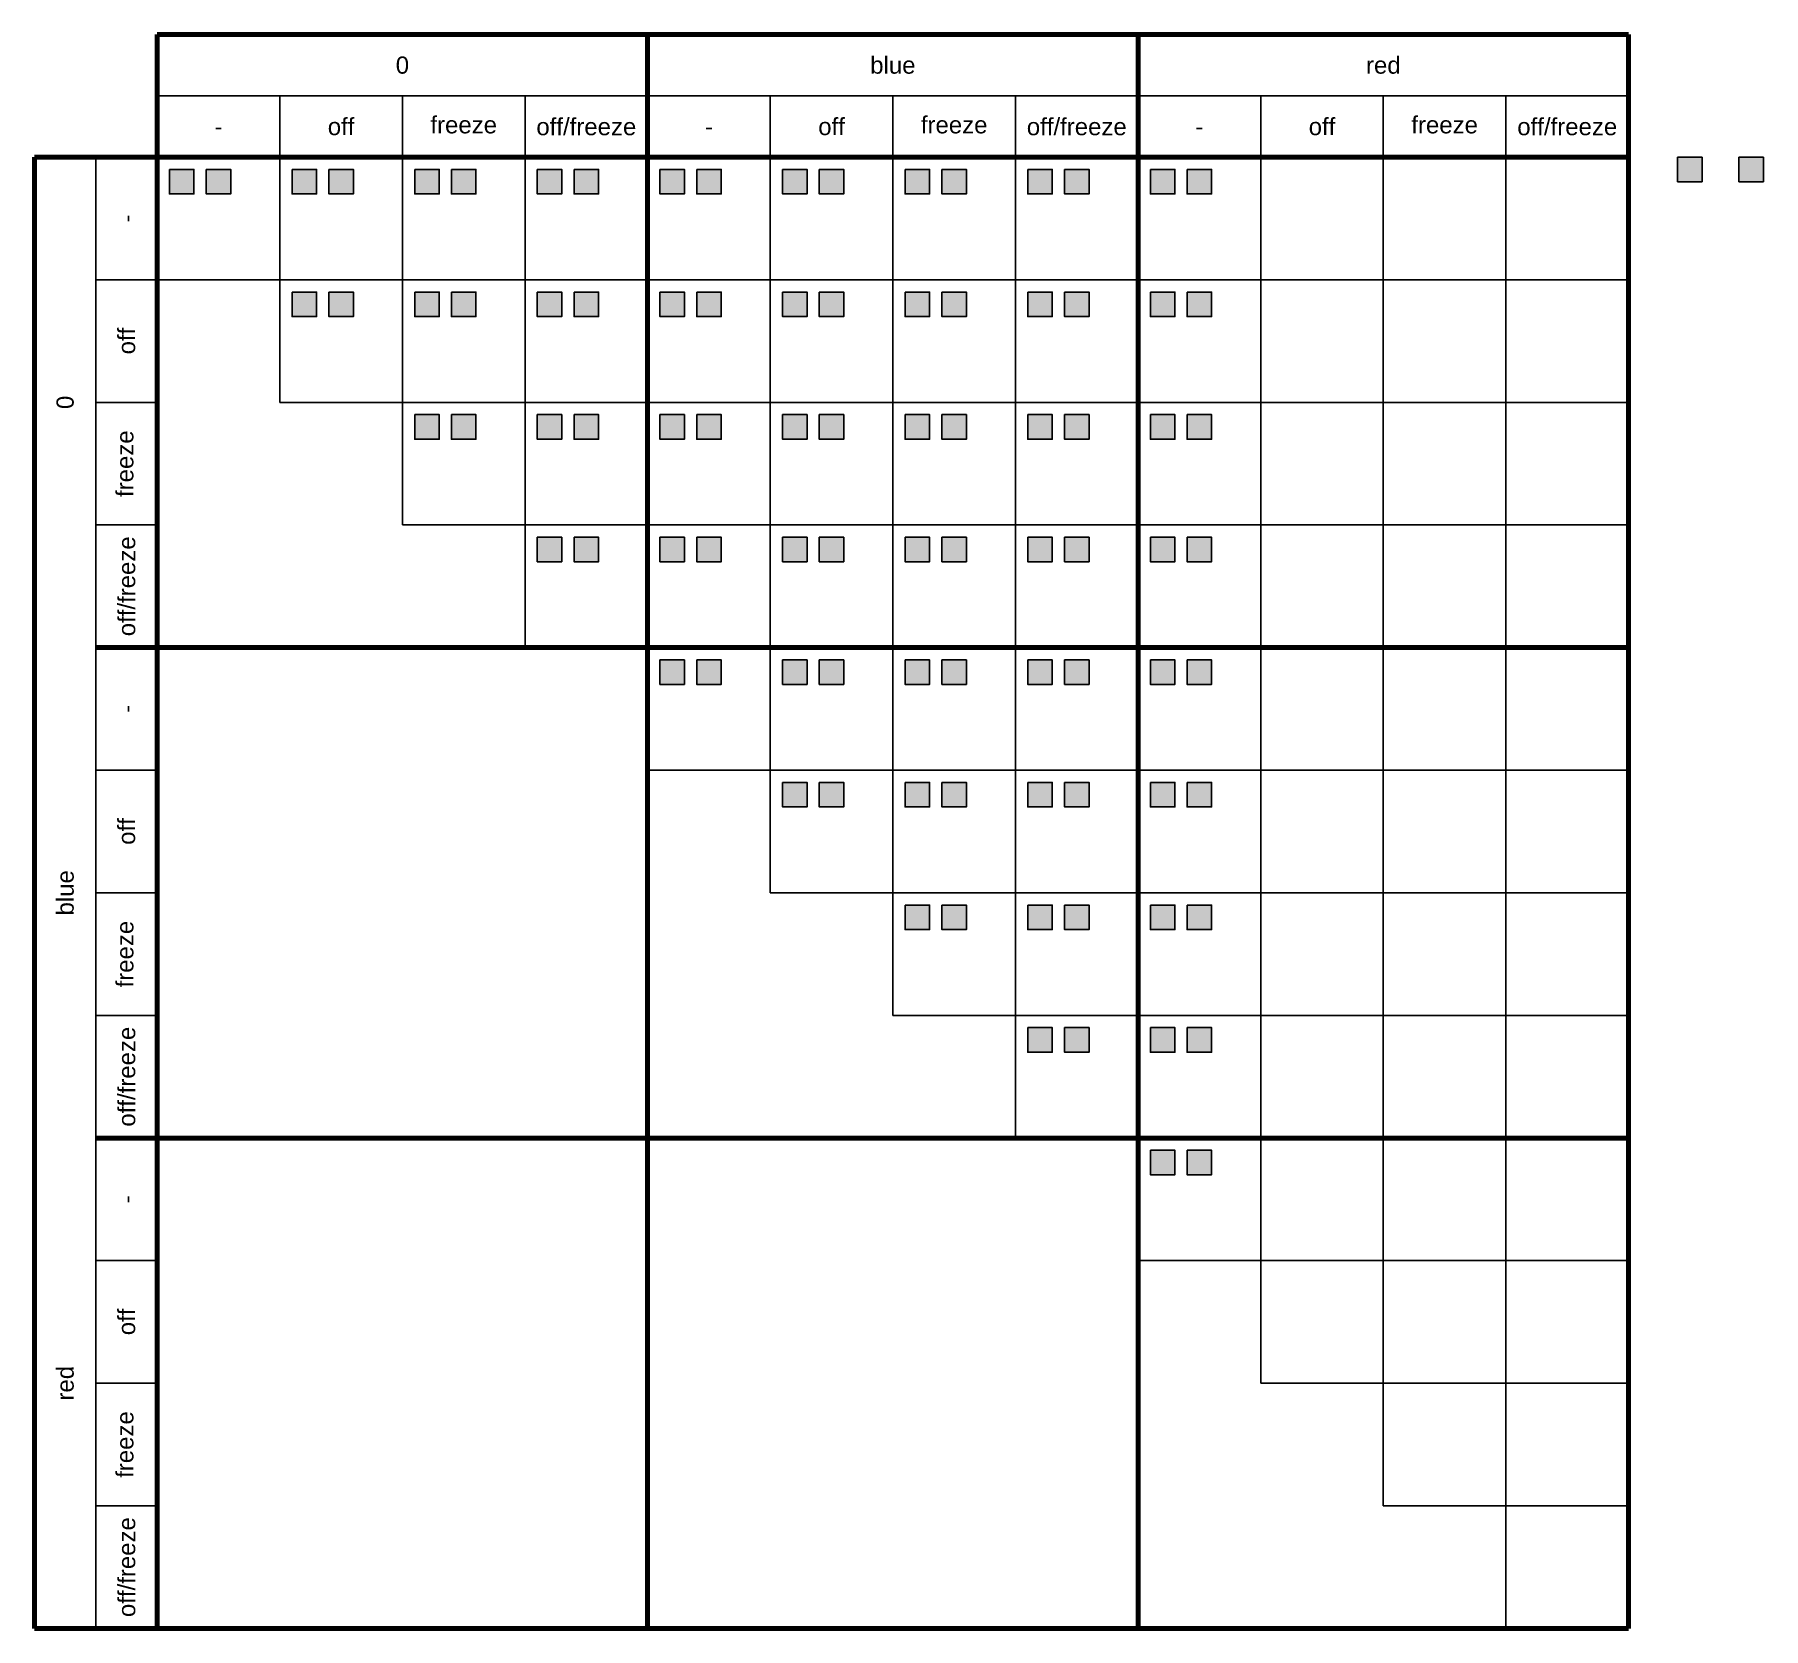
# Model space of a CAD drawing. Header units: inches. Extents: x 0 to 1410, y -1300 to 0.
import ezdxf
from ezdxf.enums import TextEntityAlignment as Align

# ---------------------------------------------------------------- set-up
doc = ezdxf.new("R2010")
doc.units = ezdxf.units.IN
doc.layers.get('0').update_dxf_attribs({"lineweight": 25, "true_color": 0xffffff})
for name, color, linetype, true_color in [('blue', 5, 'Continuous', 0x0000ff), ('red', 1, 'Continuous', 0xff0000), ('z_annotations', 251, 'Continuous', 0x4f4f4f)]:
    doc.layers.add(name, color=color, linetype=linetype, true_color=true_color)
doc.layers.add('z_annotations_thick', color=253, linetype='Continuous', lineweight=200, true_color=0xa0a0a4)
doc.styles.add('textstyle11', font='')
doc.styles.add('textstyle12', font='')
doc.styles.add('textstyle13', font='')
doc.styles.add('textstyle14', font='')
doc.styles.add('textstyle15', font='')
doc.styles.add('textstyle16', font='')
doc.styles.add('textstyle17', font='')
doc.styles.add('textstyle18', font='')
doc.styles.add('textstyle19', font='')
doc.styles.add('textstyle20', font='')
doc.styles.add('textstyle21', font='')
doc.styles.add('textstyle22', font='')
doc.styles.add('textstyle23', font='')
doc.styles.add('textstyle24', font='')
doc.styles.add('textstyle25', font='')
doc.styles.add('textstyle26', font='')
doc.styles.add('textstyle27', font='')
doc.styles.add('textstyle28', font='')
doc.styles.add('textstyle29', font='')
doc.styles.add('textstyle30', font='')
doc.styles.add('textstyle31', font='')
doc.styles.add('textstyle32', font='')
doc.styles.add('textstyle33', font='')
doc.styles.add('textstyle34', font='')
doc.styles.add('textstyle35', font='')
doc.styles.add('textstyle36', font='')
doc.styles.add('textstyle37', font='')
doc.styles.add('textstyle38', font='')
doc.styles.add('textstyle39', font='')
doc.styles.add('textstyle40', font='')
doc.styles.get('textstyle11').set_extended_font_data('Arial')
doc.styles.get('textstyle12').set_extended_font_data('Arial')
doc.styles.get('textstyle13').set_extended_font_data('Arial')
doc.styles.get('textstyle14').set_extended_font_data('Arial')
doc.styles.get('textstyle15').set_extended_font_data('Arial')
doc.styles.get('textstyle16').set_extended_font_data('Arial')
doc.styles.get('textstyle17').set_extended_font_data('Arial')
doc.styles.get('textstyle18').set_extended_font_data('Arial')
doc.styles.get('textstyle19').set_extended_font_data('Arial')
doc.styles.get('textstyle20').set_extended_font_data('Arial')
doc.styles.get('textstyle21').set_extended_font_data('Arial')
doc.styles.get('textstyle22').set_extended_font_data('Arial')
doc.styles.get('textstyle23').set_extended_font_data('Arial')
doc.styles.get('textstyle24').set_extended_font_data('Arial')
doc.styles.get('textstyle25').set_extended_font_data('Arial')
doc.styles.get('textstyle26').set_extended_font_data('Arial')
doc.styles.get('textstyle27').set_extended_font_data('Arial')
doc.styles.get('textstyle28').set_extended_font_data('Arial')
doc.styles.get('textstyle29').set_extended_font_data('Arial')
doc.styles.get('textstyle30').set_extended_font_data('Arial')
doc.styles.get('textstyle31').set_extended_font_data('Arial')
doc.styles.get('textstyle32').set_extended_font_data('Arial')
doc.styles.get('textstyle33').set_extended_font_data('Arial')
doc.styles.get('textstyle34').set_extended_font_data('Arial')
doc.styles.get('textstyle35').set_extended_font_data('Arial')
doc.styles.get('textstyle36').set_extended_font_data('Arial')
doc.styles.get('textstyle37').set_extended_font_data('Arial')
doc.styles.get('textstyle38').set_extended_font_data('Arial')
doc.styles.get('textstyle39').set_extended_font_data('Arial')
doc.styles.get('textstyle40').set_extended_font_data('Arial')

# ---------------------------------------------------------------- blocks, each defined once
blk = doc.blocks.new('block_0')
blk.add_hatch(color=256).paths.add_polyline_path([(0, 10), (10, 10), (10, 0), (0, 0)], flags=0)
at = {"flags": 128}
blk.add_lwpolyline([(0, 10), (10, 10), (10, 0), (0, 0)], close=True, dxfattribs=at)
blk = doc.blocks.new('block_blue')
at = {"layer": 'blue'}
blk.add_hatch(color=256, dxfattribs=at).paths.add_polyline_path([(0, 10), (10, 10), (10, 0), (0, 0)], flags=0)
at = {"layer": 'blue', "flags": 128}
blk.add_lwpolyline([(0, 10), (10, 10), (10, 0), (0, 0)], close=True, dxfattribs=at)

msp = doc.modelspace()

# ---------------------------------------------------------------- hatches: boundary and pattern name
at = {"layer": 'red'}
for points in [[(110, -110), (130, -110), (130, -130), (110, -130)], [(210, -110), (230, -110), (230, -130), (210, -130)], [(310, -110), (330, -110), (330, -130), (310, -130)], [(410, -110), (430, -110), (430, -130), (410, -130)], [(510, -110), (530, -110), (530, -130), (510, -130)], [(610, -110), (630, -110), (630, -130), (610, -130)], [(710, -110), (730, -110), (730, -130), (710, -130)], [(810, -110), (830, -110), (830, -130), (810, -130)], [(910, -110), (930, -110), (930, -130), (910, -130)], [(210, -210), (230, -210), (230, -230), (210, -230)], [(310, -210), (330, -210), (330, -230), (310, -230)], [(410, -210), (430, -210), (430, -230), (410, -230)], [(510, -210), (530, -210), (530, -230), (510, -230)], [(610, -210), (630, -210), (630, -230), (610, -230)], [(710, -210), (730, -210), (730, -230), (710, -230)], [(810, -210), (830, -210), (830, -230), (810, -230)], [(910, -210), (930, -210), (930, -230), (910, -230)], [(310, -310), (330, -310), (330, -330), (310, -330)], [(410, -310), (430, -310), (430, -330), (410, -330)], [(510, -310), (530, -310), (530, -330), (510, -330)], [(610, -310), (630, -310), (630, -330), (610, -330)], [(710, -310), (730, -310), (730, -330), (710, -330)], [(810, -310), (830, -310), (830, -330), (810, -330)], [(910, -310), (930, -310), (930, -330), (910, -330)], [(410, -410), (430, -410), (430, -430), (410, -430)], [(510, -410), (530, -410), (530, -430), (510, -430)], [(610, -410), (630, -410), (630, -430), (610, -430)], [(710, -410), (730, -410), (730, -430), (710, -430)], [(810, -410), (830, -410), (830, -430), (810, -430)], [(910, -410), (930, -410), (930, -430), (910, -430)], [(510, -510), (530, -510), (530, -530), (510, -530)], [(610, -510), (630, -510), (630, -530), (610, -530)], [(710, -510), (730, -510), (730, -530), (710, -530)], [(810, -510), (830, -510), (830, -530), (810, -530)], [(910, -510), (930, -510), (930, -530), (910, -530)], [(610, -610), (630, -610), (630, -630), (610, -630)], [(710, -610), (730, -610), (730, -630), (710, -630)], [(810, -610), (830, -610), (830, -630), (810, -630)], [(910, -610), (930, -610), (930, -630), (910, -630)], [(710, -710), (730, -710), (730, -730), (710, -730)], [(810, -710), (830, -710), (830, -730), (810, -730)], [(910, -710), (930, -710), (930, -730), (910, -730)], [(810, -810), (830, -810), (830, -830), (810, -830)], [(910, -810), (930, -810), (930, -830), (910, -830)], [(910, -910), (930, -910), (930, -930), (910, -930)]]:
    msp.add_hatch(color=256, dxfattribs=at).paths.add_polyline_path(points, flags=0)

# ---------------------------------------------------------------- linework, layer by layer
at = {"layer": 'red', "flags": 128}
for points in [[(110, -110), (130, -110), (130, -130), (110, -130)], [(210, -110), (230, -110), (230, -130), (210, -130)], [(310, -110), (330, -110), (330, -130), (310, -130)], [(410, -110), (430, -110), (430, -130), (410, -130)], [(510, -110), (530, -110), (530, -130), (510, -130)], [(610, -110), (630, -110), (630, -130), (610, -130)], [(710, -110), (730, -110), (730, -130), (710, -130)], [(810, -110), (830, -110), (830, -130), (810, -130)], [(910, -110), (930, -110), (930, -130), (910, -130)], [(210, -210), (230, -210), (230, -230), (210, -230)], [(310, -210), (330, -210), (330, -230), (310, -230)], [(410, -210), (430, -210), (430, -230), (410, -230)], [(510, -210), (530, -210), (530, -230), (510, -230)], [(610, -210), (630, -210), (630, -230), (610, -230)], [(710, -210), (730, -210), (730, -230), (710, -230)], [(810, -210), (830, -210), (830, -230), (810, -230)], [(910, -210), (930, -210), (930, -230), (910, -230)], [(310, -310), (330, -310), (330, -330), (310, -330)], [(410, -310), (430, -310), (430, -330), (410, -330)], [(510, -310), (530, -310), (530, -330), (510, -330)], [(610, -310), (630, -310), (630, -330), (610, -330)], [(710, -310), (730, -310), (730, -330), (710, -330)], [(810, -310), (830, -310), (830, -330), (810, -330)], [(910, -310), (930, -310), (930, -330), (910, -330)], [(410, -410), (430, -410), (430, -430), (410, -430)], [(510, -410), (530, -410), (530, -430), (510, -430)], [(610, -410), (630, -410), (630, -430), (610, -430)], [(710, -410), (730, -410), (730, -430), (710, -430)], [(810, -410), (830, -410), (830, -430), (810, -430)], [(910, -410), (930, -410), (930, -430), (910, -430)], [(510, -510), (530, -510), (530, -530), (510, -530)], [(610, -510), (630, -510), (630, -530), (610, -530)], [(710, -510), (730, -510), (730, -530), (710, -530)], [(810, -510), (830, -510), (830, -530), (810, -530)], [(910, -510), (930, -510), (930, -530), (910, -530)], [(610, -610), (630, -610), (630, -630), (610, -630)], [(710, -610), (730, -610), (730, -630), (710, -630)], [(810, -610), (830, -610), (830, -630), (810, -630)], [(910, -610), (930, -610), (930, -630), (910, -630)], [(710, -710), (730, -710), (730, -730), (710, -730)], [(810, -710), (830, -710), (830, -730), (810, -730)], [(910, -710), (930, -710), (930, -730), (910, -730)], [(810, -810), (830, -810), (830, -830), (810, -830)], [(910, -810), (930, -810), (930, -830), (910, -830)], [(910, -910), (930, -910), (930, -930), (910, -930)]]:
    msp.add_lwpolyline(points, close=True, dxfattribs=at)
at = {"layer": 'z_annotations'}
for p, q in [((100, -50), (1300, -50)), ((200, -50), (200, -300)), ((300, -50), (300, -400)), ((400, -50), (400, -500)), ((600, -50), (600, -700)), ((700, -50), (700, -800)), ((800, -50), (800, -900)), ((1000, -50), (1000, -1100)), ((1100, -50), (1100, -1200)), ((1200, -50), (1200, -1300)), ((50, -100), (50, -1300)), ((50, -200), (1300, -200)), ((50, -300), (100, -300)), ((200, -300), (1300, -300)), ((50, -400), (100, -400)), ((300, -400), (1300, -400)), ((50, -600), (100, -600)), ((500, -600), (1300, -600)), ((50, -700), (100, -700)), ((600, -700), (1300, -700)), ((50, -800), (100, -800)), ((700, -800), (1300, -800)), ((50, -1000), (100, -1000)), ((900, -1000), (1300, -1000)), ((50, -1100), (100, -1100)), ((1000, -1100), (1300, -1100)), ((50, -1200), (100, -1200)), ((1100, -1200), (1300, -1200))]:
    msp.add_line(p, q, dxfattribs=at)
at = {"layer": 'z_annotations_thick'}
for p, q in [((100, 0), (100, -1300)), ((100, 0), (1300, 0)), ((500, -1300), (500, 0)), ((900, -1300), (900, 0)), ((1300, -1300), (1300, 0)), ((0, -100), (1300, -100)), ((0, -100), (0, -1300)), ((50, -500), (1300, -500)), ((50, -900), (1300, -900)), ((0, -1300), (1300, -1300))]:
    msp.add_line(p, q, dxfattribs=at)

# ---------------------------------------------------------------- block references
at = {"layer": 'blue', "xscale": 2, "yscale": 2}
msp.add_blockref('block_blue', (1340, -120), dxfattribs=at)
at = {"layer": 'red', "xscale": 2, "yscale": 2, "zscale": 2}
for p in [(140, -130), (240, -130), (340, -130), (440, -130), (540, -130), (640, -130), (740, -130), (840, -130), (940, -130), (240, -230), (340, -230), (440, -230), (540, -230), (640, -230), (740, -230), (840, -230), (940, -230), (340, -330), (440, -330), (540, -330), (640, -330), (740, -330), (840, -330), (940, -330), (440, -430), (540, -430), (640, -430), (740, -430), (840, -430), (940, -430), (540, -530), (640, -530), (740, -530), (840, -530), (940, -530), (640, -630), (740, -630), (840, -630), (940, -630), (740, -730), (840, -730), (940, -730), (840, -830), (940, -830), (940, -930)]:
    msp.add_blockref('block_0', p, dxfattribs=at)
at = {"layer": 'red', "xscale": 2, "yscale": 2}
msp.add_blockref('block_blue', (1390, -120), dxfattribs=at)

# ---------------------------------------------------------------- texts
at = {"layer": 'z_annotations_thick'}
for s, style, p in [('0', 'textstyle23', (300, -24.9)), ('blue', 'textstyle24', (700, -24.9)), ('red', 'textstyle25', (1100, -24.9)), ('off', 'textstyle11', (250, -75)), ('freeze', 'textstyle31', (350, -73.6)), ('off/freeze', 'textstyle37', (450, -75.1)), ('off', 'textstyle12', (650, -75)), ('freeze', 'textstyle29', (750, -73.6)), ('off/freeze', 'textstyle35', (850, -75.1)), ('off', 'textstyle15', (1050, -75)), ('freeze', 'textstyle30', (1150, -73.6)), ('off/freeze', 'textstyle36', (1250, -75.1)), ('-', 'textstyle14', (150, -75)), ('-', 'textstyle13', (550, -75)), ('-', 'textstyle16', (950, -75))]:
    msp.add_text(s, height=14, dxfattribs=dict(at, style=style)).set_placement(p, align=Align.MIDDLE_CENTER)
for s, style, p in [('-', 'textstyle19', (75, -150)), ('off', 'textstyle20', (75, -250)), ('0', 'textstyle26', (24.9, -300)), ('freeze', 'textstyle32', (73.6, -350)), ('off/freeze', 'textstyle38', (75.1, -450)), ('-', 'textstyle17', (75, -550)), ('off', 'textstyle18', (75, -650)), ('blue', 'textstyle28', (24.9, -700)), ('freeze', 'textstyle34', (73.6, -750)), ('off/freeze', 'textstyle40', (75.1, -850)), ('-', 'textstyle21', (75, -950)), ('off', 'textstyle22', (75, -1050)), ('red', 'textstyle27', (24.9, -1100)), ('freeze', 'textstyle33', (73.6, -1150)), ('off/freeze', 'textstyle39', (75.1, -1250))]:
    msp.add_text(s, height=14, rotation=90, dxfattribs=dict(at, style=style)).set_placement(p, align=Align.MIDDLE_CENTER)

doc.saveas('drawing.dxf')
